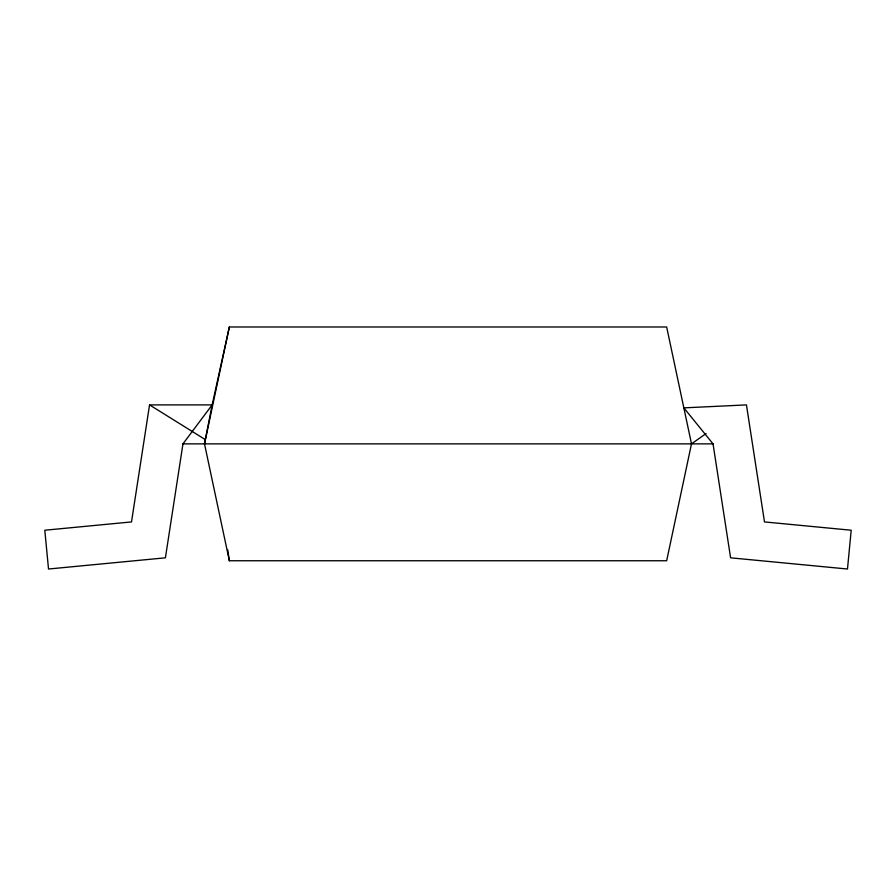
<?xml version="1.0" encoding="UTF-8"?>
<svg xmlns="http://www.w3.org/2000/svg" width="896" height="896" viewBox="0 0 896 896"><rect width="100%" height="100%" fill="white"/><g stroke="black" fill="none" stroke-linecap="round" stroke-linejoin="round"><path stroke-width="1.34" d="M149.554 404.902L131.51 521.92L44.8 530.23L48.518 569.016L165.402 557.816L182.963 443.867L212.15 404.902L229.342 326.984L666.658 326.984L691.499 443.867L666.658 560.75L229.342 560.75L204.501 443.867L212.15 404.902L149.554 404.902L205.128 439.488M204.501 443.867L229.342 326.984M691.499 443.867L706.082 433.53M182.963 443.867L713.037 443.867L730.598 557.816L847.482 569.016L851.2 530.23L764.49 521.92L746.446 404.902L683.85 407.87L713.037 443.867M227.73 549.741L229.342 560.75"/></g></svg>
